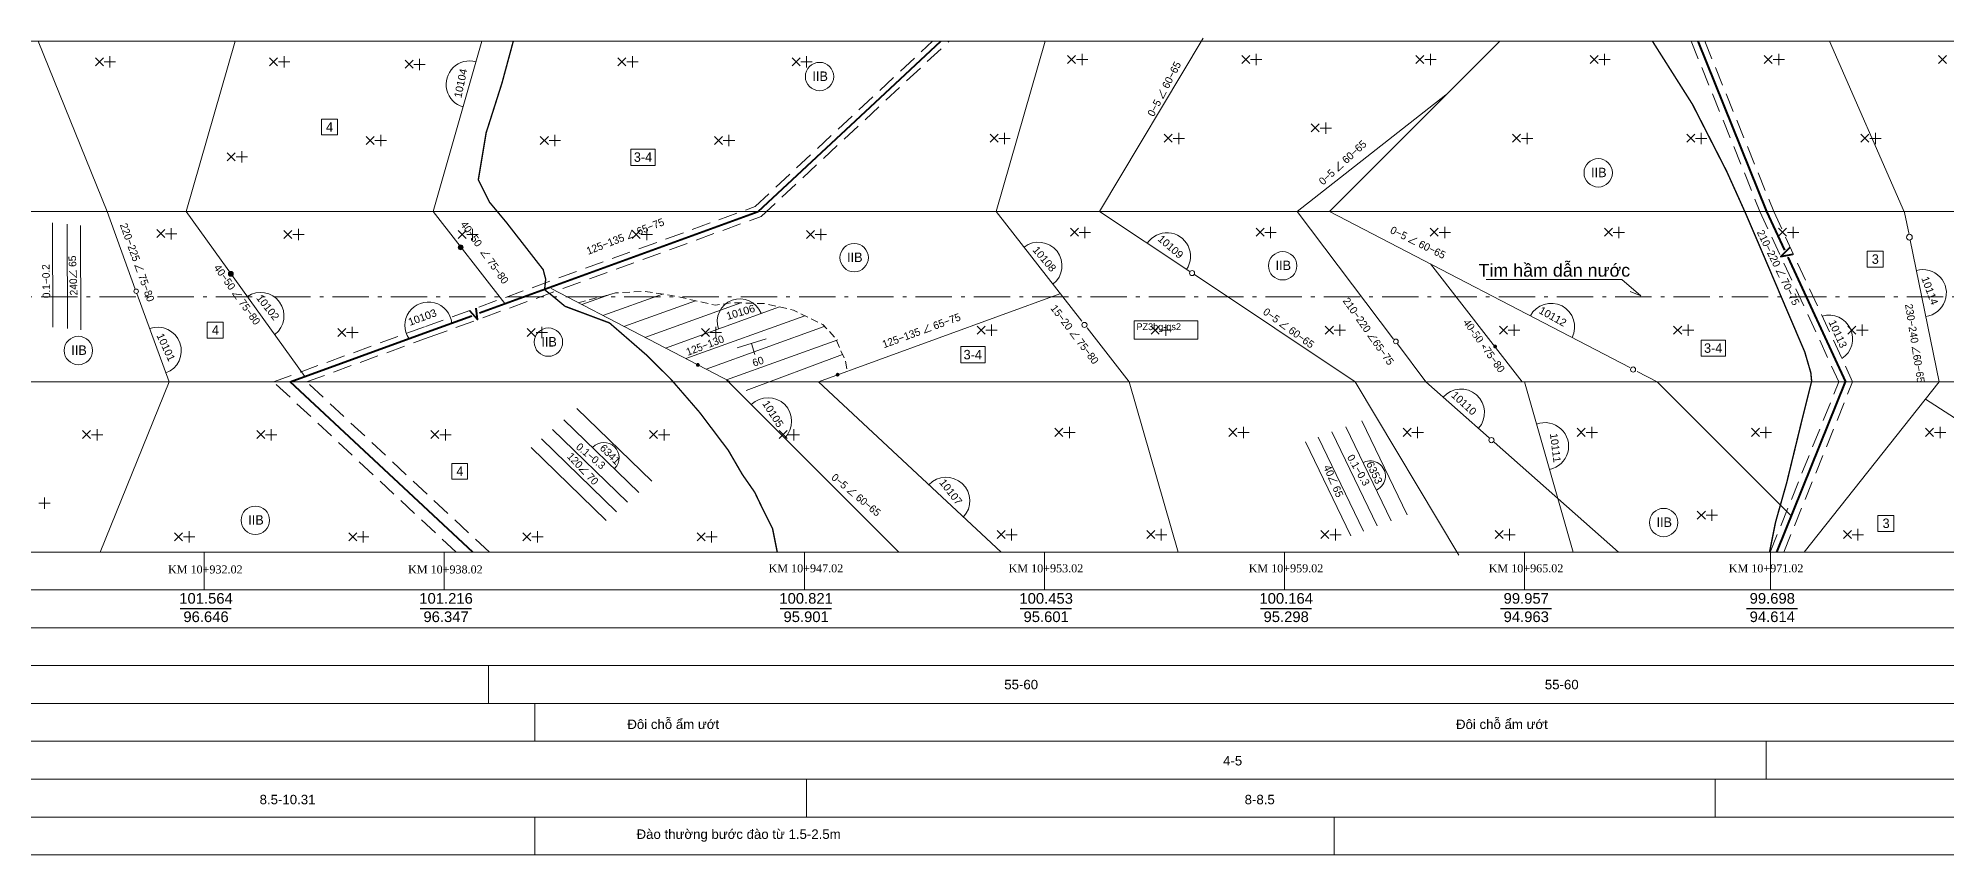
# Model space of a CAD drawing. Header units: inches. Extents: x 444671 to 463716, y 1783086 to 1794968.
# Drawn here: x 457459.4 to 457509.8, y 1788286.3 to 1788307.9 of the extents above; entities that cross this region are included whole.
import ezdxf
from ezdxf.enums import TextEntityAlignment as Align

# ---------------------------------------------------------------- set-up
doc = ezdxf.new("R2010")
doc.units = ezdxf.units.IN
doc.header["$MEASUREMENT"] = 0
for name, pattern in [('ACAD_ISO10W100', [18, 12, -3, 0, -3]), ('DASHEDX2', [1.5, 1, -0.5]), ('HIDDEN2', [0.1875, 0.125, -0.0625])]:
    doc.linetypes.add(name, pattern=pattern)
for name, color, linetype, lineweight in [('ah', 7, 'Continuous', 15), ('bac6', 7, 'Continuous', 40), ('bac7', 7, 'Continuous', 20), ('bac8', 251, 'Continuous', 9), ('khung', 7, 'Continuous', 15), ('Phuongvi', 7, 'Continuous', 15), ('rgdc', 7, 'Continuous', 25), ('Sohieu', 7, 'Continuous', 15), ('tdc', 7, 'Continuous', 15), ('Thoc2', 7, 'Continuous', 9)]:
    doc.layers.add(name, color=color, linetype=linetype, lineweight=lineweight)
doc.layers.add('Caodoguong', color=7, linetype='Continuous')
doc.styles.add('.2', font='', dxfattribs={"height": 0.2})
doc.styles.add('Chuin', font='', dxfattribs={"height": 0.2})
doc.styles.add('Geo', font='', dxfattribs={"height": 0.2})
doc.styles.add('ham', font='arial.ttf')
doc.styles.add('s', font='symbol.ttf', dxfattribs={"height": 0.4})
doc.styles.get('.2').set_extended_font_data('.VnArial')
doc.styles.get('Chuin').set_extended_font_data('.VnArial')
doc.styles.get('Geo').set_extended_font_data('Geo TimesP')

# ---------------------------------------------------------------- blocks, each defined once
blk = doc.blocks.new('67')
at = {"layer": 'bac8'}
blk.add_hatch(color=256, dxfattribs=at).paths.add_polyline_path([(188.035, 228.467, 1), (188.165, 228.467, 1)])
blk.add_circle((188.1, 228.467), 0.065, dxfattribs=at)

msp = doc.modelspace()

# ---------------------------------------------------------------- hatches: boundary and pattern name
at = {"layer": 'bac8'}
for points in [[(457497.7859, 1788299.7527, 1), (457497.8867, 1788299.7527, 1)], [(457476.7277, 1788299.2663, 1), (457476.8285, 1788299.2663, 1)], [(457480.4205, 1788299.0083, 1), (457480.5213, 1788299.0083, 1)]]:
    msp.add_hatch(color=256, dxfattribs=at).paths.add_polyline_path(points)

# ---------------------------------------------------------------- linework, layer by layer
at = {"layer": 'ah', "linetype": 'DASHEDX2', "ltscale": 0.5}
for p, q in [((457478.291, 1788303.4507), (457482.9767, 1788307.8201)), ((457478.451, 1788303.1896), (457483.4166, 1788307.8201)), ((457469.583, 1788300.2812), (457478.291, 1788303.4507)), ((457469.6856, 1788299.9993), (457478.451, 1788303.1896)), ((457465.5688, 1788298.8201), (457469.583, 1788300.2812)), ((457466.446, 1788298.8201), (457469.6856, 1788299.9993)), ((457470.3945, 1788294.3201), (457465.5688, 1788298.8201)), ((457471.2716, 1788294.3201), (457466.446, 1788298.8201))]:
    msp.add_line(p, q, dxfattribs=at)
for points in [[(457503.0143, 1788307.8201), (457504.8324, 1788303.3201)], [(457503.3769, 1788307.8201), (457505.1951, 1788303.3201)], [(457505.0989, 1788294.3201), (457506.917, 1788298.8201)], [(457505.4615, 1788294.3201), (457507.2796, 1788298.8201)]]:
    msp.add_lwpolyline(points, dxfattribs=at)
at = {"layer": 'ah', "linetype": 'DASHEDX2', "ltscale": 0.5, "flags": 128}
for points in [[(457504.8324, 1788303.3201), (457506.917, 1788298.8201)], [(457505.1951, 1788303.3201), (457507.2796, 1788298.8201)]]:
    msp.add_lwpolyline(points, dxfattribs=at)
at = {"layer": 'bac6'}
for p, q in [((457469.6343, 1788300.1402), (457470.8086, 1788300.5676)), ((457466.0074, 1788298.8201), (457469.6343, 1788300.1402)), ((457470.833, 1788294.3201), (457466.0074, 1788298.8201))]:
    msp.add_line(p, q, dxfattribs=at)
for points in [[(457471.0129, 1788300.642), (457478.371, 1788303.3201), (457481.5935, 1788306.3252), (457483.1967, 1788307.8201)], [(457503.189, 1788307.8201), (457505.0071, 1788303.3201)], [(457505.0071, 1788303.3201), (457505.4804, 1788302.2985)], [(457505.6237, 1788302.3666), (457505.3869, 1788302.1356), (457505.7006, 1788302.1959)], [(457505.565, 1788302.1158), (457507.0917, 1788298.8201)], [(457470.7445, 1788300.7064), (457470.9557, 1788300.4636), (457470.9267, 1788300.7697)], [(457505.2736, 1788294.3201), (457507.0917, 1788298.8201)]]:
    msp.add_lwpolyline(points, dxfattribs=at)
at = {"layer": 'bac7'}
for p, q in [((457490.1269, 1788307.9012), (457487.3892, 1788303.3201)), ((457492.6104, 1788303.3201), (457496.5384, 1788306.3994)), ((457496.3348, 1788306.1957), (457493.4592, 1788303.3201)), ((457487.3892, 1788303.3201), (457489.7699, 1788301.7341)), ((457493.4592, 1788303.3201), (457501.391, 1788299.1966)), ((457508.7994, 1788302.5674), (457509.5645, 1788298.8201)), ((457489.8939, 1788301.6515), (457494.1437, 1788298.8201)), ((457487.0583, 1788300.2459), (457488.1705, 1788298.8201)), ((457488.1705, 1788298.8201), (457489.4609, 1788294.3201)), ((457496.8815, 1788294.2391), (457494.1437, 1788298.8201)), ((457496.0091, 1788298.8201), (457497.6819, 1788297.3414)), ((457505.6596, 1788295.2756), (457502.115, 1788298.8201)), ((457509.5645, 1788298.8201), (457506.0012, 1788294.3201))]:
    msp.add_line(p, q, dxfattribs=at)
for points in [[(457459.3554, 1788307.8201), (457461.1735, 1788303.3201), (457461.9202, 1788301.2674)], [(457485.9505, 1788307.8201), (457484.6602, 1788303.3201), (457486.9218, 1788300.4209)], [(457497.9592, 1788307.8201), (457496.3348, 1788306.1957)], [(457506.6673, 1788307.8201), (457508.6508, 1788303.2948), (457508.7689, 1788302.7165)], [(457461.9605, 1788301.1569), (457462.8105, 1788298.8201), (457460.9923, 1788294.3201)], [(457501.5892, 1788299.0935), (457502.115, 1788298.8201)], [(457509.2034, 1788298.3642), (457511.2562, 1788297.036)], [(457497.8094, 1788297.2287), (457501.0995, 1788294.3201)]]:
    msp.add_lwpolyline(points, dxfattribs=at)
at = {"layer": 'bac7', "ltscale": 1.2}
for points in [[(457495.153, 1788299.946), (457492.6104, 1788303.3201)], [(457496.0091, 1788298.8201), (457495.2603, 1788299.8207)]]:
    msp.add_lwpolyline(points, dxfattribs=at)
at = {"layer": 'bac7', "linetype": 'ByBlock'}
msp.add_circle((457508.7787, 1788302.6409), 0.0763, dxfattribs=at)
at = {"layer": 'bac7'}
for centre, radius in [((457489.8324, 1788301.694), 0.0681), ((457461.944, 1788301.2135), 0.0589), ((457486.9895, 1788300.3232), 0.0681), ((457495.2144, 1788299.8875), 0.0623), ((457501.4794, 1788299.1451), 0.0681), ((457497.7389, 1788297.2791), 0.0681)]:
    msp.add_circle(centre, radius, dxfattribs=at)
at = {"layer": 'bac8'}
for p, q in [((457463.2642, 1788303.3201), (457466.3972, 1788298.962)), ((457469.7856, 1788303.3201), (457471.6842, 1788300.8863)), ((457496.1259, 1788301.9338), (457498.5548, 1788298.8201)), ((457472.902, 1788301.2818), (457477.6371, 1788298.8201)), ((457474.4759, 1788301.1331), (457473.7147, 1788300.8593)), ((457475.8481, 1788301.1379), (457474.2705, 1788300.5704)), ((457476.7192, 1788300.9625), (457474.8262, 1788300.2815)), ((457477.9147, 1788300.9037), (457475.382, 1788299.9925)), ((457478.9375, 1788300.7987), (457475.9196, 1788299.713)), ((457479.6073, 1788300.5668), (457476.4572, 1788299.4335)), ((457480.1174, 1788300.2774), (457476.9949, 1788299.154)), ((457480.4764, 1788299.9336), (457477.5325, 1788298.8745)), ((457480.6003, 1788299.546), (457478.0545, 1788298.5894)), ((457477.5325, 1788298.8745), (457482.0899, 1788294.3201))]:
    msp.add_line(p, q, dxfattribs=at)
for points in [[(457463.2642, 1788303.3201), (457464.5546, 1788307.8201)], [(457469.7856, 1788303.3201), (457471.076, 1788307.8201)], [(457459.7435, 1788300.26), (457459.7357, 1788303.019)], [(457460.1265, 1788300.2262), (457460.1188, 1788302.9852)], [(457460.4789, 1788300.1951), (457460.4712, 1788302.9541)], [(457479.9622, 1788298.8201), (457486.3398, 1788301.1414)], [(457477.8154, 1788299.7169), (457478.5798, 1788299.9529)], [(457478.1976, 1788299.8349), (457478.2869, 1788299.5458)], [(457479.9622, 1788298.8201), (457484.7878, 1788294.3201)], [(457498.6111, 1788298.8201), (457499.9015, 1788294.3201)], [(457473.5826, 1788298.1127), (457475.5619, 1788296.1906)], [(457472.9398, 1788297.561), (457474.9191, 1788295.639)], [(457473.239, 1788297.8178), (457475.2183, 1788295.8957)], [(457493.521, 1788297.4954), (457494.7192, 1788295.0102)], [(457493.8902, 1788297.6338), (457495.0884, 1788295.1485)], [(457494.3142, 1788297.7926), (457495.5124, 1788295.3074)], [(457472.3796, 1788297.0802), (457474.3589, 1788295.1581)], [(457472.648, 1788297.3106), (457474.6273, 1788295.3885)], [(457492.8296, 1788297.2364), (457494.0278, 1788294.7512)], [(457493.1609, 1788297.3605), (457494.3591, 1788294.8753)]]:
    msp.add_lwpolyline(points, dxfattribs=at)
at = {"layer": 'bac8', "linetype": 'HIDDEN2', "ltscale": 1.6, "flags": 128}
msp.add_lwpolyline([(457473.6187, 1788300.9096), (457474.6062, 1788301.1671), (457475.3576, 1788301.21), (457476.0875, 1788301.1027), (457477.2468, 1788300.8453), (457477.6761, 1788300.9096), (457478.5348, 1788300.8882), (457479.3077, 1788300.7165), (457480.0805, 1788300.3303), (457480.4025, 1788299.987), (457480.6816, 1788299.3648), (457480.7245, 1788299.0858)], dxfattribs=at)
at = {"layer": 'Caodoguong', "color": 0, "linetype": 'Continuous', "ltscale": 0.1}
for points in [[(457463.1053, 1788292.8336), (457464.4559, 1788292.8336)], [(457463.1053, 1788292.8336), (457464.4559, 1788292.8336)], [(457469.4454, 1788292.8336), (457470.7959, 1788292.8336)], [(457478.9555, 1788292.8336), (457480.306, 1788292.8336)], [(457485.2955, 1788292.8336), (457486.6461, 1788292.8336)], [(457491.6352, 1788292.8336), (457492.9857, 1788292.8336)], [(457497.9756, 1788292.8336), (457499.3262, 1788292.8336)], [(457504.4742, 1788292.8336), (457505.8248, 1788292.8336)]]:
    msp.add_lwpolyline(points, dxfattribs=at)
at = {"layer": 'khung'}
for points in [[(457396.8303, 1788307.8201), (457528.6603, 1788307.8201)], [(457396.8303, 1788303.3201), (457528.6603, 1788303.3201)], [(457396.8303, 1788298.8201), (457528.6603, 1788298.8201)], [(457497.8304, 1788294.3201), (457394.3303, 1788294.3201)], [(457396.8303, 1788294.3201), (457528.6603, 1788294.3201)], [(457463.7408, 1788294.3201), (457463.7408, 1788293.3201)], [(457470.0809, 1788294.3201), (457470.0809, 1788293.3201)], [(457479.591, 1788294.3201), (457479.591, 1788293.3201)], [(457485.931, 1788294.3201), (457485.931, 1788293.3201)], [(457492.2706, 1788294.3201), (457492.2706, 1788293.3201)], [(457498.6111, 1788294.3201), (457498.6111, 1788293.3201)], [(457505.1097, 1788294.3201), (457505.1097, 1788293.3201)], [(457394.3303, 1788289.3201), (457528.6603, 1788289.3201)], [(457394.3303, 1788288.3201), (457528.6603, 1788288.3201)], [(457394.3303, 1788287.3201), (457528.6603, 1788287.3201)], [(457394.3303, 1788286.3201), (457528.6603, 1788286.3201)]]:
    msp.add_lwpolyline(points, dxfattribs=at)
at = {"layer": 'khung', "linetype": 'Continuous'}
msp.add_lwpolyline([(457497.601, 1788301.5271), (457501.1869, 1788301.5271), (457501.6878, 1788301.0889), (457501.4031, 1788301.2071)], dxfattribs=at)
at = {"layer": 'khung', "linetype": 'ACAD_ISO10W100', "ltscale": 0.08}
msp.add_lwpolyline([(457397.8303, 1788301.0625), (457528.6603, 1788301.0625)], dxfattribs=at)
at = {"layer": 'khung', "linetype": 'Continuous', "ltscale": 0.1}
for points in [[(457394.3303, 1788293.3201), (457528.6603, 1788293.3201)], [(457394.3303, 1788292.3201), (457528.6603, 1788292.3201)], [(457394.3303, 1788291.3201), (457528.6603, 1788291.3201)], [(457394.3303, 1788290.3201), (457528.6603, 1788290.3201)]]:
    msp.add_lwpolyline(points, dxfattribs=at)
at = {"layer": 'khung', "color": 0}
for points in [[(457471.2523, 1788291.3201), (457471.2523, 1788290.3201)], [(457472.4763, 1788290.3201), (457472.4763, 1788289.3201)], [(457504.9993, 1788289.3201), (457504.9993, 1788288.3201)], [(457479.6516, 1788288.3201), (457479.6516, 1788287.3201)], [(457503.6444, 1788288.3201), (457503.6444, 1788287.3201)], [(457472.4763, 1788287.3201), (457472.4763, 1788286.3201)], [(457493.5894, 1788287.3201), (457493.5894, 1788286.3201)]]:
    msp.add_lwpolyline(points, dxfattribs=at)
at = {"layer": 'rgdc', "linetype": 'DASHEDX2', "ltscale": 0.5, "const_width": 0.037, "flags": 128}
for points in [[(457471.9036, 1788307.8201), (457471.6027, 1788306.7074), (457471.1875, 1788305.4032), (457470.9799, 1788304.1582), (457471.2765, 1788303.5653), (457471.7213, 1788303.0318), (457472.6927, 1788301.7845), (457472.7596, 1788301.5294), (457472.7304, 1788301.2528), (457472.9197, 1788301.1073), (457473.2692, 1788300.8162), (457474.4472, 1788300.3745), (457475.4607, 1788299.4938), (457476.0645, 1788298.8902), (457476.8237, 1788298.0139), (457477.5827, 1788297.0092), (457477.9519, 1788296.3736), (457478.2801, 1788295.902), (457478.5058, 1788295.4304), (457478.7519, 1788294.9383), (457478.8756, 1788294.3201)], [(457501.992, 1788307.8201), (457503.0481, 1788306.1534), (457503.9541, 1788304.3784), (457504.4433, 1788303.2917), (457504.8782, 1788302.2774), (457505.4943, 1788300.8285), (457506.0144, 1788299.6095), (457506.174, 1788299.0627), (457506.1968, 1788298.8349), (457505.946, 1788297.8323), (457505.5357, 1788296.1462), (457505.2434, 1788295.1125), (457505.0848, 1788294.3201)]]:
    msp.add_lwpolyline(points, dxfattribs=at)
at = {"layer": 'Sohieu'}
for centre, radius, start, end in [((457470.7489, 1788306.6795), 0.62, 74, 254), ((457485.7759, 1788301.8898), 0.62, 307.95695, 127.95695), ((457489.1674, 1788302.1355), 0.624, 326.32771, 146.32771), ((457509.1355, 1788301.1643), 0.62, 276.85516, 106.22446), ((457465.228, 1788300.5614), 0.62, 307.95695, 124.19171), ((457477.89, 1788300.4123), 0.6, 21.78647, 198.92748), ((457469.6611, 1788300.3096), 0.62, 5.42061, 214.57939), ((457499.3174, 1788300.2746), 0.62, 332.53095, 152.53095), ((457506.6547, 1788299.9583), 0.624, 303.02217, 106.68869), ((457462.5125, 1788299.6394), 0.624, 289.9893, 109.9893), ((457496.9315, 1788298.0047), 0.624, 318.52269, 138.52269), ((457478.6317, 1788297.776), 0.624, 315.0192, 135.0192), ((457499.1537, 1788297.118), 0.624, 281.18511, 110.81489), ((457474.2963, 1788296.8148), 0.402, 315.84017, 135.84017), ((457494.5384, 1788296.3285), 0.402, 295.73979, 115.73979), ((457483.3366, 1788295.6734), 0.624, 317, 137)]:
    msp.add_arc(centre, radius, start, end, dxfattribs=at)
at = {"layer": 'tdc'}
for points in [[(457466.8372, 1788305.3421), (457467.2572, 1788305.3421), (457467.2572, 1788305.7621), (457466.8372, 1788305.7621)], [(457475.011, 1788304.5403), (457475.011, 1788304.9706), (457475.6526, 1788304.9706), (457475.6526, 1788304.5403)], [(457507.6639, 1788301.8488), (457508.0839, 1788301.8488), (457508.0839, 1788302.2688), (457507.6639, 1788302.2688)], [(457463.8224, 1788299.9772), (457464.2424, 1788299.9772), (457464.2424, 1788300.3972), (457463.8224, 1788300.3972)], [(457488.2998, 1788299.9475), (457488.2998, 1788300.4291), (457489.9878, 1788300.4291), (457489.9878, 1788299.9475)], [(457483.7214, 1788299.3204), (457483.7214, 1788299.7507), (457484.363, 1788299.7507), (457484.363, 1788299.3204)], [(457503.2782, 1788299.494), (457503.2782, 1788299.9242), (457503.9198, 1788299.9242), (457503.9198, 1788299.494)], [(457470.2785, 1788296.2456), (457470.6985, 1788296.2456), (457470.6985, 1788296.6656), (457470.2785, 1788296.6656)], [(457507.9484, 1788294.8683), (457508.3684, 1788294.8683), (457508.3684, 1788295.2883), (457507.9484, 1788295.2883)]]:
    msp.add_lwpolyline(points, close=True, dxfattribs=at)
for centre in [(457479.993, 1788306.8864), (457500.5595, 1788304.3422), (457480.9077, 1788302.102), (457492.2247, 1788301.8865), (457460.4174, 1788299.6478), (457472.8318, 1788299.8687), (457465.0909, 1788295.1616), (457502.2868, 1788295.1015)]:
    msp.add_circle(centre, 0.375, dxfattribs=at)
at = {"layer": 'Thoc2', "linetype": 'ByBlock', "ltscale": 1.5}
for p, q in [((457461.0779, 1788307.1731), (457460.8657, 1788307.3853)), ((457465.6779, 1788307.1731), (457465.4657, 1788307.3853)), ((457469.2568, 1788307.104), (457469.0447, 1788307.3161)), ((457474.8779, 1788307.1731), (457474.6657, 1788307.3853)), ((457479.4779, 1788307.1731), (457479.2657, 1788307.3853)), ((457486.7563, 1788307.2321), (457486.5442, 1788307.4443)), ((457491.3563, 1788307.2321), (457491.1442, 1788307.4443)), ((457495.9563, 1788307.2321), (457495.7442, 1788307.4443)), ((457500.5563, 1788307.2321), (457500.3442, 1788307.4443)), ((457505.1563, 1788307.2321), (457504.9442, 1788307.4443)), ((457509.7563, 1788307.2321), (457509.5442, 1788307.4443)), ((457493.1912, 1788305.4226), (457492.9791, 1788305.6348)), ((457468.2294, 1788305.0931), (457468.0173, 1788305.3052)), ((457472.8294, 1788305.0931), (457472.6173, 1788305.3052)), ((457477.4294, 1788305.0931), (457477.2173, 1788305.3052)), ((457484.7078, 1788305.152), (457484.4957, 1788305.3642)), ((457489.3078, 1788305.152), (457489.0957, 1788305.3642)), ((457498.5078, 1788305.152), (457498.2957, 1788305.3642)), ((457503.1078, 1788305.152), (457502.8957, 1788305.3642)), ((457507.7078, 1788305.152), (457507.4957, 1788305.3642)), ((457464.559, 1788304.6625), (457464.3468, 1788304.8746)), ((457462.6969, 1788302.6312), (457462.4848, 1788302.8433)), ((457466.0571, 1788302.6081), (457465.845, 1788302.8202)), ((457470.6571, 1788302.6081), (457470.445, 1788302.8202)), ((457475.2571, 1788302.6081), (457475.045, 1788302.8202)), ((457479.8571, 1788302.6081), (457479.645, 1788302.8202)), ((457486.8319, 1788302.6671), (457486.6198, 1788302.8792)), ((457491.7355, 1788302.6671), (457491.5234, 1788302.8792)), ((457496.3355, 1788302.6671), (457496.1234, 1788302.8792)), ((457500.9355, 1788302.6671), (457500.7234, 1788302.8792)), ((457505.5355, 1788302.6671), (457505.3234, 1788302.8792)), ((457467.4807, 1788300.0202), (457467.2686, 1788300.2323)), ((457472.4853, 1788300.0202), (457472.2731, 1788300.2323)), ((457477.0853, 1788300.0202), (457476.8731, 1788300.2323)), ((457484.3637, 1788300.0792), (457484.1516, 1788300.2913)), ((457488.9637, 1788300.0792), (457488.7516, 1788300.2913)), ((457493.5637, 1788300.0792), (457493.3516, 1788300.2913)), ((457498.1637, 1788300.0792), (457497.9516, 1788300.2913)), ((457502.7637, 1788300.0792), (457502.5516, 1788300.2913)), ((457507.3637, 1788300.0792), (457507.1516, 1788300.2913)), ((457460.7403, 1788297.3202), (457460.5282, 1788297.5323)), ((457465.3403, 1788297.3202), (457465.1282, 1788297.5323)), ((457469.9403, 1788297.3202), (457469.7282, 1788297.5323)), ((457475.716, 1788297.3202), (457475.5039, 1788297.5323)), ((457479.1403, 1788297.3202), (457478.9282, 1788297.5323)), ((457486.4187, 1788297.3792), (457486.2066, 1788297.5913)), ((457491.0187, 1788297.3792), (457490.8066, 1788297.5913)), ((457495.6187, 1788297.3792), (457495.4066, 1788297.5913)), ((457500.2187, 1788297.3792), (457500.0066, 1788297.5913)), ((457504.8187, 1788297.3792), (457504.6066, 1788297.5913)), ((457509.4187, 1788297.3792), (457509.2066, 1788297.5913)), ((457503.389, 1788295.1919), (457503.1769, 1788295.4041)), ((457463.1696, 1788294.6202), (457462.9574, 1788294.8323)), ((457467.7696, 1788294.6202), (457467.5574, 1788294.8323)), ((457472.3696, 1788294.6202), (457472.1574, 1788294.8323)), ((457476.9696, 1788294.6202), (457476.7574, 1788294.8323)), ((457484.8939, 1788294.6792), (457484.6818, 1788294.8913)), ((457488.848, 1788294.6792), (457488.6359, 1788294.8913)), ((457493.448, 1788294.6792), (457493.2359, 1788294.8913)), ((457498.048, 1788294.6792), (457497.8359, 1788294.8913)), ((457507.248, 1788294.6792), (457507.0359, 1788294.8913))]:
    msp.add_line(p, q, dxfattribs=at)
at = {"layer": 'Thoc2', "linetype": 'ByBlock'}
for p, q in [((457460.8657, 1788307.1731), (457461.0779, 1788307.3853)), ((457461.0994, 1788307.2748), (457461.3994, 1788307.2748)), ((457461.2494, 1788307.1248), (457461.2494, 1788307.4248)), ((457465.4657, 1788307.1731), (457465.6779, 1788307.3853)), ((457465.6994, 1788307.2748), (457465.9994, 1788307.2748)), ((457465.8494, 1788307.1248), (457465.8494, 1788307.4248)), ((457469.0447, 1788307.104), (457469.2568, 1788307.3161)), ((457469.2784, 1788307.2056), (457469.5784, 1788307.2056)), ((457469.4284, 1788307.0556), (457469.4284, 1788307.3556)), ((457474.6657, 1788307.1731), (457474.8779, 1788307.3853)), ((457474.8994, 1788307.2748), (457475.1994, 1788307.2748)), ((457475.0494, 1788307.1248), (457475.0494, 1788307.4248)), ((457479.2657, 1788307.1731), (457479.4779, 1788307.3853)), ((457479.4994, 1788307.2748), (457479.7994, 1788307.2748)), ((457479.6494, 1788307.1248), (457479.6494, 1788307.4248)), ((457486.5442, 1788307.2321), (457486.7563, 1788307.4443)), ((457486.7778, 1788307.3338), (457487.0778, 1788307.3338)), ((457486.9278, 1788307.1838), (457486.9278, 1788307.4838)), ((457491.1442, 1788307.2321), (457491.3563, 1788307.4443)), ((457491.3778, 1788307.3338), (457491.6778, 1788307.3338)), ((457491.5278, 1788307.1838), (457491.5278, 1788307.4838)), ((457495.7442, 1788307.2321), (457495.9563, 1788307.4443)), ((457495.9778, 1788307.3338), (457496.2778, 1788307.3338)), ((457496.1278, 1788307.1838), (457496.1278, 1788307.4838)), ((457500.3442, 1788307.2321), (457500.5563, 1788307.4443)), ((457500.5778, 1788307.3338), (457500.8778, 1788307.3338)), ((457500.7278, 1788307.1838), (457500.7278, 1788307.4838)), ((457504.9442, 1788307.2321), (457505.1563, 1788307.4443)), ((457505.1778, 1788307.3338), (457505.4778, 1788307.3338)), ((457505.3278, 1788307.1838), (457505.3278, 1788307.4838)), ((457509.5442, 1788307.2321), (457509.7563, 1788307.4443)), ((457492.9791, 1788305.4226), (457493.1912, 1788305.6348)), ((457493.3628, 1788305.3743), (457493.3628, 1788305.6743)), ((457468.0173, 1788305.0931), (457468.2294, 1788305.3052)), ((457468.2509, 1788305.1947), (457468.5509, 1788305.1947)), ((457468.4009, 1788305.0447), (457468.4009, 1788305.3447)), ((457472.6173, 1788305.0931), (457472.8294, 1788305.3052)), ((457472.8509, 1788305.1947), (457473.1509, 1788305.1947)), ((457473.0009, 1788305.0447), (457473.0009, 1788305.3447)), ((457477.2173, 1788305.0931), (457477.4294, 1788305.3052)), ((457477.4509, 1788305.1947), (457477.7509, 1788305.1947)), ((457477.6009, 1788305.0447), (457477.6009, 1788305.3447)), ((457484.4957, 1788305.152), (457484.7078, 1788305.3642)), ((457484.7294, 1788305.2537), (457485.0294, 1788305.2537)), ((457484.8794, 1788305.1037), (457484.8794, 1788305.4037)), ((457489.0957, 1788305.152), (457489.3078, 1788305.3642)), ((457489.3294, 1788305.2537), (457489.6294, 1788305.2537)), ((457489.4794, 1788305.1037), (457489.4794, 1788305.4037)), ((457493.2128, 1788305.5243), (457493.5128, 1788305.5243)), ((457498.2957, 1788305.152), (457498.5078, 1788305.3642)), ((457498.5294, 1788305.2537), (457498.8294, 1788305.2537)), ((457498.6794, 1788305.1037), (457498.6794, 1788305.4037)), ((457502.8957, 1788305.152), (457503.1078, 1788305.3642)), ((457503.1294, 1788305.2537), (457503.4294, 1788305.2537)), ((457503.2794, 1788305.1037), (457503.2794, 1788305.4037)), ((457507.4957, 1788305.152), (457507.7078, 1788305.3642)), ((457507.7294, 1788305.2537), (457508.0294, 1788305.2537)), ((457507.8794, 1788305.1037), (457507.8794, 1788305.4037)), ((457464.3468, 1788304.6625), (457464.559, 1788304.8746)), ((457464.5805, 1788304.7641), (457464.8805, 1788304.7641)), ((457464.7305, 1788304.6141), (457464.7305, 1788304.9141)), ((457462.4848, 1788302.6312), (457462.6969, 1788302.8433)), ((457462.7185, 1788302.7329), (457463.0185, 1788302.7329)), ((457462.8685, 1788302.5829), (457462.8685, 1788302.8829)), ((457465.845, 1788302.6081), (457466.0571, 1788302.8202)), ((457466.0786, 1788302.7098), (457466.3786, 1788302.7098)), ((457466.2286, 1788302.5598), (457466.2286, 1788302.8598)), ((457470.445, 1788302.6081), (457470.6571, 1788302.8202)), ((457470.6786, 1788302.7098), (457470.9786, 1788302.7098)), ((457470.8286, 1788302.5598), (457470.8286, 1788302.8598)), ((457475.045, 1788302.6081), (457475.2571, 1788302.8202)), ((457475.2786, 1788302.7098), (457475.5786, 1788302.7098)), ((457475.4286, 1788302.5598), (457475.4286, 1788302.8598)), ((457479.645, 1788302.6081), (457479.8571, 1788302.8202)), ((457479.8786, 1788302.7098), (457480.1786, 1788302.7098)), ((457480.0286, 1788302.5598), (457480.0286, 1788302.8598)), ((457486.6198, 1788302.6671), (457486.8319, 1788302.8792)), ((457486.8534, 1788302.7688), (457487.1534, 1788302.7688)), ((457487.0034, 1788302.6188), (457487.0034, 1788302.9188)), ((457491.5234, 1788302.6671), (457491.7355, 1788302.8792)), ((457491.7571, 1788302.7688), (457492.0571, 1788302.7688)), ((457491.9071, 1788302.6188), (457491.9071, 1788302.9188)), ((457496.1234, 1788302.6671), (457496.3355, 1788302.8792)), ((457496.3571, 1788302.7688), (457496.6571, 1788302.7688)), ((457496.5071, 1788302.6188), (457496.5071, 1788302.9188)), ((457500.7234, 1788302.6671), (457500.9355, 1788302.8792)), ((457500.9571, 1788302.7688), (457501.2571, 1788302.7688)), ((457501.1071, 1788302.6188), (457501.1071, 1788302.9188)), ((457505.3234, 1788302.6671), (457505.5355, 1788302.8792)), ((457505.5571, 1788302.7688), (457505.8571, 1788302.7688)), ((457505.7071, 1788302.6188), (457505.7071, 1788302.9188)), ((457467.2686, 1788300.0202), (457467.4807, 1788300.2323)), ((457467.5022, 1788300.1218), (457467.8022, 1788300.1218)), ((457467.6522, 1788299.9718), (457467.6522, 1788300.2718)), ((457472.2731, 1788300.0202), (457472.4853, 1788300.2323)), ((457472.5068, 1788300.1218), (457472.8068, 1788300.1218)), ((457472.6568, 1788299.9718), (457472.6568, 1788300.2718)), ((457476.8731, 1788300.0202), (457477.0853, 1788300.2323)), ((457477.1068, 1788300.1218), (457477.4068, 1788300.1218)), ((457477.2568, 1788299.9718), (457477.2568, 1788300.2718)), ((457484.1516, 1788300.0792), (457484.3637, 1788300.2913)), ((457484.3852, 1788300.1808), (457484.6852, 1788300.1808)), ((457484.5352, 1788300.0308), (457484.5352, 1788300.3308)), ((457488.7516, 1788300.0792), (457488.9637, 1788300.2913)), ((457488.9852, 1788300.1808), (457489.2852, 1788300.1808)), ((457489.1352, 1788300.0308), (457489.1352, 1788300.3308)), ((457493.3516, 1788300.0792), (457493.5637, 1788300.2913)), ((457493.5852, 1788300.1808), (457493.8852, 1788300.1808)), ((457493.7352, 1788300.0308), (457493.7352, 1788300.3308)), ((457497.9516, 1788300.0792), (457498.1637, 1788300.2913)), ((457498.1852, 1788300.1808), (457498.4852, 1788300.1808)), ((457498.3352, 1788300.0308), (457498.3352, 1788300.3308)), ((457502.5516, 1788300.0792), (457502.7637, 1788300.2913)), ((457502.7852, 1788300.1808), (457503.0852, 1788300.1808)), ((457502.9352, 1788300.0308), (457502.9352, 1788300.3308)), ((457507.1516, 1788300.0792), (457507.3637, 1788300.2913)), ((457507.3852, 1788300.1808), (457507.6852, 1788300.1808)), ((457507.5352, 1788300.0308), (457507.5352, 1788300.3308)), ((457460.5282, 1788297.3202), (457460.7403, 1788297.5323)), ((457460.9118, 1788297.2718), (457460.9118, 1788297.5718)), ((457465.1282, 1788297.3202), (457465.3403, 1788297.5323)), ((457465.5118, 1788297.2718), (457465.5118, 1788297.5718)), ((457469.7282, 1788297.3202), (457469.9403, 1788297.5323)), ((457470.1118, 1788297.2718), (457470.1118, 1788297.5718)), ((457475.5039, 1788297.3202), (457475.716, 1788297.5323)), ((457475.8875, 1788297.2718), (457475.8875, 1788297.5718)), ((457478.9282, 1788297.3202), (457479.1403, 1788297.5323)), ((457479.3118, 1788297.2718), (457479.3118, 1788297.5718)), ((457486.2066, 1788297.3792), (457486.4187, 1788297.5913)), ((457486.4403, 1788297.4808), (457486.7403, 1788297.4808)), ((457486.5903, 1788297.3308), (457486.5903, 1788297.6308)), ((457490.8066, 1788297.3792), (457491.0187, 1788297.5913)), ((457491.0403, 1788297.4808), (457491.3403, 1788297.4808)), ((457491.1903, 1788297.3308), (457491.1903, 1788297.6308)), ((457495.4066, 1788297.3792), (457495.6187, 1788297.5913)), ((457495.6403, 1788297.4808), (457495.9403, 1788297.4808)), ((457495.7903, 1788297.3308), (457495.7903, 1788297.6308)), ((457500.0066, 1788297.3792), (457500.2187, 1788297.5913)), ((457500.2403, 1788297.4808), (457500.5403, 1788297.4808)), ((457500.3903, 1788297.3308), (457500.3903, 1788297.6308)), ((457504.6066, 1788297.3792), (457504.8187, 1788297.5913)), ((457504.8403, 1788297.4808), (457505.1403, 1788297.4808)), ((457504.9903, 1788297.3308), (457504.9903, 1788297.6308)), ((457509.2066, 1788297.3792), (457509.4187, 1788297.5913)), ((457509.4403, 1788297.4808), (457509.7403, 1788297.4808)), ((457509.5903, 1788297.3308), (457509.5903, 1788297.6308)), ((457460.7618, 1788297.4218), (457461.0618, 1788297.4218)), ((457465.3618, 1788297.4218), (457465.6618, 1788297.4218)), ((457469.9618, 1788297.4218), (457470.2618, 1788297.4218)), ((457475.7375, 1788297.4218), (457476.0375, 1788297.4218)), ((457479.1618, 1788297.4218), (457479.4618, 1788297.4218)), ((457459.3754, 1788295.6118), (457459.6754, 1788295.6118)), ((457459.5254, 1788295.4618), (457459.5254, 1788295.7618)), ((457503.1769, 1788295.1919), (457503.389, 1788295.4041)), ((457503.4105, 1788295.2936), (457503.7105, 1788295.2936)), ((457503.5605, 1788295.1436), (457503.5605, 1788295.4436)), ((457462.9574, 1788294.6202), (457463.1696, 1788294.8323)), ((457463.1911, 1788294.7218), (457463.4911, 1788294.7218)), ((457463.3411, 1788294.5718), (457463.3411, 1788294.8718)), ((457467.5574, 1788294.6202), (457467.7696, 1788294.8323)), ((457467.7911, 1788294.7218), (457468.0911, 1788294.7218)), ((457467.9411, 1788294.5718), (457467.9411, 1788294.8718)), ((457472.1574, 1788294.6202), (457472.3696, 1788294.8323)), ((457472.3911, 1788294.7218), (457472.6911, 1788294.7218)), ((457472.5411, 1788294.5718), (457472.5411, 1788294.8718)), ((457476.7574, 1788294.6202), (457476.9696, 1788294.8323)), ((457476.9911, 1788294.7218), (457477.2911, 1788294.7218)), ((457477.1411, 1788294.5718), (457477.1411, 1788294.8718)), ((457484.6818, 1788294.6792), (457484.8939, 1788294.8913)), ((457484.9155, 1788294.7808), (457485.2155, 1788294.7808)), ((457485.0655, 1788294.6308), (457485.0655, 1788294.9308)), ((457488.6359, 1788294.6792), (457488.848, 1788294.8913)), ((457488.8695, 1788294.7808), (457489.1695, 1788294.7808)), ((457489.0195, 1788294.6308), (457489.0195, 1788294.9308)), ((457493.2359, 1788294.6792), (457493.448, 1788294.8913)), ((457493.4695, 1788294.7808), (457493.7695, 1788294.7808)), ((457493.6195, 1788294.6308), (457493.6195, 1788294.9308)), ((457497.8359, 1788294.6792), (457498.048, 1788294.8913)), ((457498.0695, 1788294.7808), (457498.3695, 1788294.7808)), ((457498.2195, 1788294.6308), (457498.2195, 1788294.9308)), ((457507.0359, 1788294.6792), (457507.248, 1788294.8913)), ((457507.2695, 1788294.7808), (457507.5695, 1788294.7808)), ((457507.4195, 1788294.6308), (457507.4195, 1788294.9308))]:
    msp.add_line(p, q, dxfattribs=at)

# ---------------------------------------------------------------- block references
at = {"layer": 'bac8', "linetype": 'ByBlock'}
for p in [(457282.4142, 1788073.9063), (457276.3427, 1788073.2068)]:
    msp.add_blockref('67', p, dxfattribs=at)

# ---------------------------------------------------------------- texts
at = {"layer": 'Caodoguong', "color": 0, "linetype": 'Continuous', "ltscale": 0.1, "style": 'Chuin'}
for s, p in [('101.564', (457463.7881, 1788292.957)), ('101.216', (457470.1281, 1788292.957)), ('100.821', (457479.6382, 1788292.957)), ('100.453', (457485.9783, 1788292.957)), ('100.164', (457492.3179, 1788292.957)), ('99.957', (457498.6584, 1788292.957)), ('99.698', (457505.1569, 1788292.957)), ('96.646', (457463.7881, 1788292.4714)), ('96.347', (457470.1281, 1788292.4714)), ('95.901', (457479.6382, 1788292.4714)), ('95.601', (457485.9783, 1788292.4714)), ('95.298', (457492.3179, 1788292.4714)), ('94.963', (457498.6584, 1788292.4714)), ('94.614', (457505.1569, 1788292.4714))]:
    msp.add_text(s, height=0.28, dxfattribs=at).set_placement(p, align=Align.CENTER)
at = {"layer": 'khung', "linetype": 'Continuous', "ltscale": 5, "style": 'Chuin'}
msp.add_text('Tim hÇm dÉn n\xadíc', height=0.3375, rotation=359.99916, dxfattribs=at).set_placement((457499.4001, 1788301.5989), align=Align.CENTER)
at = {"layer": 'khung', "color": 0, "style": 'Chuin'}
for s, p in [('55-60', (457485.3181, 1788290.6954)), ('§«i chç Èm \xadít', (457476.128, 1788289.6457)), ('§«i chç Èm \xadít', (457498.0155, 1788289.6457)), ('4-5', (457490.9041, 1788288.6822)), ('8.5-10.31', (457465.9414, 1788287.6563)), ('8-8.5', (457491.6187, 1788287.6563)), ('§µo th\xadêng b\xadíc ®µo tõ 1.5-2.5m', (457477.8559, 1788286.7412))]:
    msp.add_text(s, height=0.25, rotation=359.99916, dxfattribs=at).set_placement(p, align=Align.CENTER)
at = {"layer": 'khung', "color": 0, "style": 'ham'}
msp.add_text('55-60', height=0.25, dxfattribs=at).set_placement((457499.5962, 1788290.6954), align=Align.CENTER)
at = {"layer": 'khung', "char_height": 0.211335, "width": 2.113352, "attachment_point": 7}
for s, insert in [('{\\fTimes New Roman|b0|i0|c0|p18;KM 10+932.02}', (457462.7843, 1788293.7519)), ('{\\fTimes New Roman|b0|i0|c0|p18;KM 10+938.02}', (457469.1244, 1788293.7519)), ('{\\fTimes New Roman|b0|i0|c0|p18;KM 10+947.02}', (457478.6472, 1788293.7818)), ('{\\fTimes New Roman|b0|i0|c0|p18;KM 10+953.02}', (457484.9872, 1788293.7818)), ('{\\fTimes New Roman|b0|i0|c0|p18;KM 10+959.02}', (457491.3273, 1788293.7818)), ('{\\fTimes New Roman|b0|i0|c0|p18;KM 10+965.02}', (457497.6673, 1788293.7818)), ('{\\fTimes New Roman|b0|i0|c0|p18;KM 10+971.02}', (457504.0074, 1788293.7818))]:
    msp.add_mtext(s, dxfattribs=dict(at, insert=insert))
at = {"layer": 'Phuongvi', "linetype": 'Continuous', "ltscale": 5, "style": 's'}
for s, rotation, p in [('0-5 Ð 60-65', 62.42454, (457489.1853, 1788306.5125)), ('0-5 Ð 60-65', 42.513, (457493.8763, 1788304.5399)), ('125-135 Ð 65-75', 21.35362, (457474.8973, 1788302.5698)), ('220-225 Ð 75-80', 289.7097, (457461.8779, 1788301.9414)), ('0-5 Ð 60-65', 333.68695, (457495.755, 1788302.4108)), ('210-220 Ð 70-75', 296.23963, (457505.2253, 1788301.7945)), ('240Ð 65', 92.34705, (457460.3739, 1788301.6339)), ('0.1-0.2', 91.26146, (457459.6645, 1788301.4811)), ('210-220 Ð65-75', 305.23994, (457494.4103, 1788300.0983)), ('125-135 Ð 65-75', 20.04787, (457482.717, 1788300.0793)), ('15-20 Ð 75-80', 307.37052, (457486.6524, 1788300.012)), ('0-5 Ð 60-65', 323.8476, (457492.3256, 1788300.1591)), ('125-130', 20.59623, (457477.0032, 1788299.6895)), ('60', 18.80581, (457478.4005, 1788299.2624)), ('0.1-0.3', 320.04998, (457473.8862, 1788296.7813)), ('120Ð 70', 313.48504, (457473.6678, 1788296.4543)), ('40Ð 65', 293.38465, (457493.4743, 1788296.1571)), ('0.1-0.3', 299.9496, (457494.1418, 1788296.4379)), ('0-5 Ð 60-65', 320.30035, (457480.8953, 1788295.7535))]:
    msp.add_text(s, height=0.2, rotation=rotation, dxfattribs=at).set_placement(p, align=Align.CENTER)
at = {"layer": 'Phuongvi', "style": 's'}
for s, p in [('40-50  Ð 75-80', (457470.4957, 1788302.9766)), ('40-50 Ð 75-80', (457463.9812, 1788301.8328))]:
    msp.add_text(s, height=0.2, rotation=305.53886, dxfattribs=at).set_placement(p)
at = {"layer": 'Phuongvi', "linetype": 'Continuous', "ltscale": 5, "style": 's'}
msp.add_text('230-240 Ð60-65', height=0.2, rotation=278.92769, dxfattribs=at).set_placement((457508.6621, 1788300.864))
at = {"layer": 'Phuongvi', "insert": (457497.1407, 1788300.513), "char_height": 0.2, "width": 14.060423, "attachment_point": 1, "rotation": 305.53886, "style": '.2'}
msp.add_mtext('{\\f.VnTimeH|b0|i0|c0|p34;40-50 \\fISOCPEUR|b0|i0|c0|p34;<\\fSymbol|b0|i0|c2|p18;75-80}', dxfattribs=at)
at = {"layer": 'Sohieu', "style": 'Chuin'}
for s, rotation, p in [('10104', 78.19638, (457470.5317, 1788306.3096)), ('10109', 318.92092, (457488.9073, 1788302.569)), ('10108', 310.45444, (457485.6054, 1788302.2965)), ('10114', 290.32954, (457509.0898, 1788301.5599)), ('10102', 308.32203, (457465.1018, 1788301.0311)), ('10103', 20.32954, (457469.1731, 1788300.2966)), ('10106', 16.76034, (457477.5642, 1788300.4536)), ('10112', 330.91114, (457498.9709, 1788300.6463)), ('10101', 294.92306, (457462.4752, 1788300.0451)), ('10113', 294.44408, (457506.6376, 1788300.3976)), ('10110', 317.59381, (457496.6607, 1788298.442)), ('10105', 302.52187, (457478.471, 1788298.247)), ('6341', 315.61595, (457474.1699, 1788297.0492)), ('10111', 277.18576, (457499.2827, 1788297.4487)), ('6353', 295.51557, (457494.4261, 1788296.6575)), ('10107', 307.92418, (457483.1434, 1788296.1555))]:
    msp.add_text(s, height=0.2, rotation=rotation, dxfattribs=at).set_placement(p)
at = {"layer": 'tdc', "style": 'Geo'}
for s, p in [('IIB', (457480.01, 1788306.7706)), ('4', (457467.0517, 1788305.4304)), ('3-4', (457475.3288, 1788304.6331)), ('IIB', (457500.5764, 1788304.2264)), ('IIB', (457480.9246, 1788301.9862)), ('IIB', (457492.2417, 1788301.7706)), ('3', (457507.8785, 1788301.9371)), ('4', (457464.0369, 1788300.0656)), ('IIB', (457472.8488, 1788299.7529)), ('IIB', (457460.4343, 1788299.5319)), ('3-4', (457484.0392, 1788299.4132)), ('3-4', (457503.596, 1788299.5867)), ('4', (457470.493, 1788296.3339)), ('IIB', (457465.1078, 1788295.0457)), ('IIB', (457502.3037, 1788294.9857)), ('3', (457508.163, 1788294.9567))]:
    msp.add_text(s, height=0.25, dxfattribs=at).set_placement(p, align=Align.CENTER)
at = {"layer": 'tdc', "insert": (457488.3628, 1788300.3661), "char_height": 0.18, "width": 1.095707, "attachment_point": 1, "style": 'Geo'}
msp.add_mtext('{\\fGeoTimesNR|b0|i0|c0|p18;PZ3bg-qs2}', dxfattribs=at)

doc.saveas('drawing.dxf')
